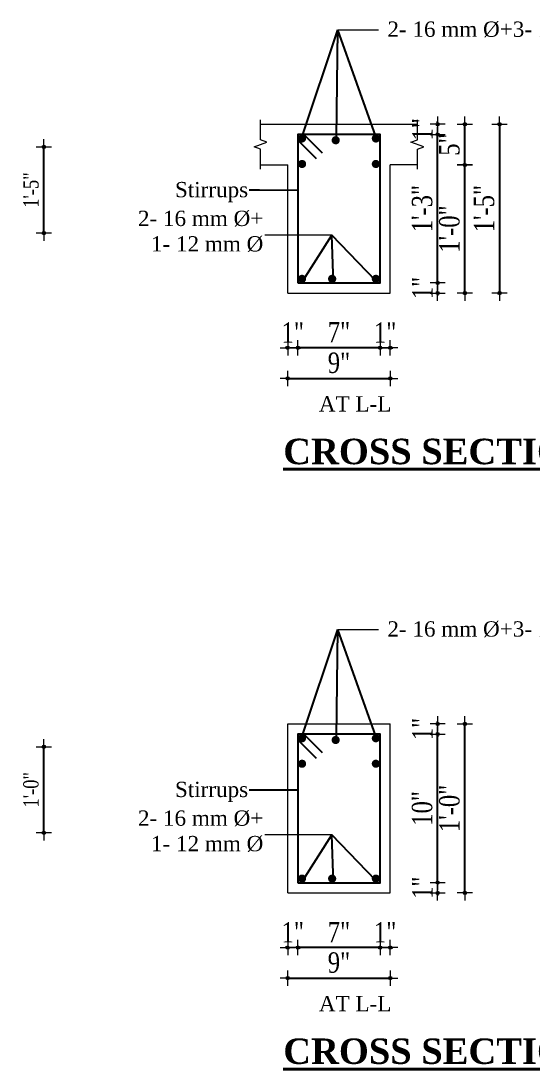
# Model space of a CAD drawing. Header units: feet. Extents: x 28652 to 66086, y -6769 to -640.
# Drawn here: x 57082.5 to 57282.9, y -1630.3 to -1219 of the extents above; entities that cross this region are included whole.
import ezdxf

# ---------------------------------------------------------------- set-up
doc = ezdxf.new("R2010")
doc.units = ezdxf.units.FT
doc.header["$LTSCALE"] = 50
doc.header["$MEASUREMENT"] = 0
doc.header["$PDMODE"] = 34
for name, color, linetype, lineweight in [('DIMENSION', 142, 'Continuous', 13), ('SES-DIMENSION', 142, 'Continuous', 13), ('SES-Leader', 2, 'Continuous', 15), ('SES-REBARS', 1, 'Continuous', 40), ('SES-SLAB OUTLINE', 4, 'Continuous', 18), ('SES-TEXT', 3, 'Continuous', 20), ('SES-TitleText', 7, 'Continuous', 40)]:
    doc.layers.add(name, color=color, linetype=linetype, lineweight=lineweight)
doc.layers.add('SES-STIRRUP', color=10, linetype='Continuous')
doc.styles.add('1.8', font='times.ttf', dxfattribs={"width": 0.8, "height": 8})
doc.styles.add('1.8 str', font='times.ttf', dxfattribs={"width": 0.8, "height": 6})
doc.styles.add('SES-ARAIL', font='times.ttf', dxfattribs={"height": 6})
doc.styles.add('SES-Title Text', font='times.ttf', dxfattribs={"height": 10})
doc.dimstyles.new('1.2', dxfattribs={"dimscale": 0, "dimtxt": 8, "dimasz": 0.5, "dimexe": 2, "dimexo": 9, "dimgap": 2, "dimtad": 1, "dimdec": 0, "dimlfac": 0.25, "dimzin": 3, "dimdsep": 46, "dimlunit": 4, "dimtxsty": '1.8', "dimblk": 'DIM', "dimcen": 3, "dimdle": 3, "dimse1": 1, "dimse2": 1, "dimclrd": 256, "dimclre": 256, "dimclrt": 7, "dimadec": 1, "dimazin": 2, "dimtfac": 1, "dimtdec": 0, "dimtix": 1, "dimtofl": 0, "dimtmove": 2, "dimatfit": 3, "dimldrblk": 'ARW', "dimfxl": 2, "dimfrac": 2, "dimtolj": 2, "dimtzin": 0, "dimarcsym": 0})
doc.dimstyles.new('1.4', dxfattribs={"dimscale": 0, "dimtxt": 6, "dimasz": 0.5, "dimexe": 2, "dimexo": 9, "dimgap": 2, "dimtad": 1, "dimdec": 0, "dimlfac": 0.5, "dimzin": 3, "dimdsep": 46, "dimlunit": 4, "dimtxsty": '1.8 str', "dimblk": 'DIM', "dimcen": 3, "dimdle": 3, "dimse1": 1, "dimse2": 1, "dimclrd": 256, "dimclre": 256, "dimclrt": 7, "dimadec": 1, "dimazin": 2, "dimtfac": 1, "dimtdec": 0, "dimtix": 1, "dimtofl": 0, "dimtmove": 2, "dimatfit": 3, "dimldrblk": 'arrow', "dimfxl": 2, "dimfrac": 2, "dimtolj": 2, "dimtzin": 0, "dimarcsym": 0})

# ---------------------------------------------------------------- blocks, each defined once
blk = doc.blocks.new('DIM')
at = {"layer": 'DIMENSION'}
h = blk.add_hatch(color=256, dxfattribs=at)
h.paths.add_polyline_path([(0, 1.28), (0, 0), (1.28, 0, 0.414214)])
h.paths.add_polyline_path([(1.28, 0), (0, 0), (0, -1.28, 0.414214)])
h.paths.add_polyline_path([(0, 0), (-1.28, 0, 0.414214), (0, -1.28)])
h.paths.add_polyline_path([(0, 1.28, 0.414214), (-1.28, 0), (0, 0)])
for p, q in [((-6, 0), (6, 0)), ((0, 6), (0, -6))]:
    blk.add_line(p, q, dxfattribs=at)
blk.add_circle((0, 0), 1.28, dxfattribs=at)
blk = doc.blocks.new('*D569')
at = {"layer": 'Defpoints', "color": 0, "ltscale": 10, "transparency": 16777216}
for p in [(57087.26, -1503.84), (57091.49, -1503.84), (57087.26, -1537.64)]:
    blk.add_point(p, dxfattribs=at)
at = {"layer": 'SES-DIMENSION', "lineweight": -2, "ltscale": 10, "transparency": 16777216}
blk.add_line((57091.49, -1537.14), (57091.49, -1504.34), dxfattribs=at)
at = {"layer": 'SES-DIMENSION', "lineweight": -2, "ltscale": 10, "transparency": 16777216, "xscale": 0.5, "yscale": 0.5, "zscale": 0.5}
for p, rotation in [((57091.49, -1503.84), 90), ((57091.49, -1537.64), 270)]:
    blk.add_blockref('DIM', p, dxfattribs=dict(at, rotation=rotation))
at = {"layer": 'SES-DIMENSION', "color": 7, "ltscale": 10, "transparency": 16777216, "insert": (57086.44, -1520.74), "char_height": 6, "attachment_point": 5, "rotation": 90, "style": '1.8 str'}
blk.add_mtext('\\A2;1\'-0"', dxfattribs=at)
blk = doc.blocks.new('arrow')
at = {"layer": 'DIMENSION'}
blk.add_lwpolyline([(1.21, 0, 0, 2.1, 0), (-2.29, 0, 0, 0, 0), (1.21, 0, 0, 0, 0)], format="xyseb", dxfattribs=at)
blk = doc.blocks.new('*D541')
at = {"layer": 'Defpoints', "color": 0, "ltscale": 10, "transparency": 16777216}
for p in [(57223.32, -1565.91), (57227.32, -1569.91), (57223.32, -1582.66)]:
    blk.add_point(p, dxfattribs=at)
at = {"layer": 'SES-DIMENSION', "lineweight": -2, "ltscale": 10, "transparency": 16777216}
for p, q in [((57222.82, -1582.66), (57222.32, -1582.66)), ((57227.82, -1582.66), (57228.32, -1582.66))]:
    blk.add_line(p, q, dxfattribs=at)
at = {"layer": 'SES-DIMENSION', "lineweight": -2, "ltscale": 10, "transparency": 16777216, "xscale": 0.5, "yscale": 0.5, "zscale": 0.5}
blk.add_blockref('DIM', (57223.32, -1582.66), dxfattribs=at)
at = {"layer": 'SES-DIMENSION', "lineweight": -2, "ltscale": 10, "transparency": 16777216, "xscale": 0.5, "yscale": 0.5, "zscale": 0.5, "rotation": 180}
blk.add_blockref('DIM', (57227.32, -1582.66), dxfattribs=at)
at = {"layer": 'SES-DIMENSION', "color": 7, "ltscale": 10, "transparency": 16777216, "insert": (57225.32, -1576.66), "char_height": 8, "attachment_point": 5, "style": '1.8'}
blk.add_mtext('\\A2;1"', dxfattribs=at)
blk = doc.blocks.new('ARW')
at = {"layer": 'DIMENSION'}
blk.add_lwpolyline([(-0.5, 0, 0, 3, 0), (-5.5, 0, 0, 0, 0), (-0.5, 0, 0, 0, 0)], format="xyseb", dxfattribs=at)
blk = doc.blocks.new('*D542')
at = {"layer": 'Defpoints', "color": 0, "ltscale": 10, "transparency": 16777216}
for p in [(57191.1, -1565.91), (57223.32, -1565.91), (57191.1, -1582.66)]:
    blk.add_point(p, dxfattribs=at)
at = {"layer": 'SES-DIMENSION', "lineweight": -2, "ltscale": 10, "transparency": 16777216}
blk.add_line((57222.82, -1582.66), (57191.6, -1582.66), dxfattribs=at)
at = {"layer": 'SES-DIMENSION', "lineweight": -2, "ltscale": 10, "transparency": 16777216, "xscale": 0.5, "yscale": 0.5, "zscale": 0.5, "rotation": 180}
blk.add_blockref('DIM', (57191.1, -1582.66), dxfattribs=at)
at = {"layer": 'SES-DIMENSION', "lineweight": -2, "ltscale": 10, "transparency": 16777216, "xscale": 0.5, "yscale": 0.5, "zscale": 0.5}
blk.add_blockref('DIM', (57223.32, -1582.66), dxfattribs=at)
at = {"layer": 'SES-DIMENSION', "color": 7, "ltscale": 10, "transparency": 16777216, "insert": (57207.21, -1576.58), "char_height": 8, "attachment_point": 5, "style": '1.8'}
blk.add_mtext('\\A2;7"', dxfattribs=at)
blk = doc.blocks.new('*D543')
at = {"layer": 'Defpoints', "color": 0, "ltscale": 10, "transparency": 16777216}
for p in [(57191.1, -1565.91), (57187.1, -1569.91), (57187.1, -1582.66)]:
    blk.add_point(p, dxfattribs=at)
at = {"layer": 'SES-DIMENSION', "lineweight": -2, "ltscale": 10, "transparency": 16777216}
for p, q in [((57186.6, -1582.66), (57186.1, -1582.66)), ((57191.6, -1582.66), (57192.1, -1582.66))]:
    blk.add_line(p, q, dxfattribs=at)
at = {"layer": 'SES-DIMENSION', "lineweight": -2, "ltscale": 10, "transparency": 16777216, "xscale": 0.5, "yscale": 0.5, "zscale": 0.5}
blk.add_blockref('DIM', (57187.1, -1582.66), dxfattribs=at)
at = {"layer": 'SES-DIMENSION', "lineweight": -2, "ltscale": 10, "transparency": 16777216, "xscale": 0.5, "yscale": 0.5, "zscale": 0.5, "rotation": 180}
blk.add_blockref('DIM', (57191.1, -1582.66), dxfattribs=at)
at = {"layer": 'SES-DIMENSION', "color": 7, "ltscale": 10, "transparency": 16777216, "insert": (57189.1, -1576.66), "char_height": 8, "attachment_point": 5, "style": '1.8'}
blk.add_mtext('\\A2;1"', dxfattribs=at)
blk = doc.blocks.new('*D544')
at = {"layer": 'Defpoints', "color": 0, "ltscale": 10, "transparency": 16777216}
for p in [(57187.1, -1569.91), (57227.32, -1569.91), (57227.32, -1594.67)]:
    blk.add_point(p, dxfattribs=at)
at = {"layer": 'SES-DIMENSION', "lineweight": -2, "ltscale": 10, "transparency": 16777216}
blk.add_line((57187.6, -1594.67), (57226.82, -1594.67), dxfattribs=at)
at = {"layer": 'SES-DIMENSION', "lineweight": -2, "ltscale": 10, "transparency": 16777216, "xscale": 0.5, "yscale": 0.5, "zscale": 0.5, "rotation": 180}
blk.add_blockref('DIM', (57187.1, -1594.67), dxfattribs=at)
at = {"layer": 'SES-DIMENSION', "lineweight": -2, "ltscale": 10, "transparency": 16777216, "xscale": 0.5, "yscale": 0.5, "zscale": 0.5}
blk.add_blockref('DIM', (57227.32, -1594.67), dxfattribs=at)
at = {"layer": 'SES-DIMENSION', "color": 7, "ltscale": 10, "transparency": 16777216, "insert": (57207.21, -1588.59), "char_height": 8, "attachment_point": 5, "style": '1.8'}
blk.add_mtext('\\A2;9"', dxfattribs=at)
blk = doc.blocks.new('*D545')
at = {"layer": 'Defpoints', "color": 0, "ltscale": 10, "transparency": 16777216}
for p in [(57223.32, -1557.2), (57245.92, -1557.2), (57227.32, -1561.2)]:
    blk.add_point(p, dxfattribs=at)
at = {"layer": 'SES-DIMENSION', "lineweight": -2, "ltscale": 10, "transparency": 16777216}
for p, q in [((57245.92, -1556.7), (57245.92, -1556.2)), ((57245.92, -1561.7), (57245.92, -1562.2))]:
    blk.add_line(p, q, dxfattribs=at)
at = {"layer": 'SES-DIMENSION', "lineweight": -2, "ltscale": 10, "transparency": 16777216, "xscale": 0.5, "yscale": 0.5, "zscale": 0.5}
for p, rotation in [((57245.92, -1557.2), 270), ((57245.92, -1561.2), 90)]:
    blk.add_blockref('DIM', p, dxfattribs=dict(at, rotation=rotation))
at = {"layer": 'SES-DIMENSION', "color": 7, "ltscale": 10, "transparency": 16777216, "insert": (57239.92, -1559.2), "char_height": 8, "attachment_point": 5, "rotation": 90, "style": '1.8'}
blk.add_mtext('\\A2;1"', dxfattribs=at)
blk = doc.blocks.new('*D546')
at = {"layer": 'Defpoints', "color": 0, "ltscale": 10, "transparency": 16777216}
for p in [(57223.32, -1498.91), (57245.92, -1498.91), (57223.32, -1557.2)]:
    blk.add_point(p, dxfattribs=at)
at = {"layer": 'SES-DIMENSION', "lineweight": -2, "ltscale": 10, "transparency": 16777216}
blk.add_line((57245.92, -1556.7), (57245.92, -1499.41), dxfattribs=at)
at = {"layer": 'SES-DIMENSION', "lineweight": -2, "ltscale": 10, "transparency": 16777216, "xscale": 0.5, "yscale": 0.5, "zscale": 0.5}
for p, rotation in [((57245.92, -1498.91), 90), ((57245.92, -1557.2), 270)]:
    blk.add_blockref('DIM', p, dxfattribs=dict(at, rotation=rotation))
at = {"layer": 'SES-DIMENSION', "color": 7, "ltscale": 10, "transparency": 16777216, "insert": (57239.85, -1528.06), "char_height": 8, "attachment_point": 5, "rotation": 90, "style": '1.8'}
blk.add_mtext('\\A2;10"', dxfattribs=at)
blk = doc.blocks.new('*D547')
at = {"layer": 'Defpoints', "color": 0, "ltscale": 10, "transparency": 16777216}
for p in [(57237.95, -1494.91), (57245.92, -1494.91), (57223.32, -1498.91)]:
    blk.add_point(p, dxfattribs=at)
at = {"layer": 'SES-DIMENSION', "lineweight": -2, "ltscale": 10, "transparency": 16777216}
for p, q in [((57245.92, -1494.41), (57245.92, -1493.91)), ((57245.92, -1499.41), (57245.92, -1499.91))]:
    blk.add_line(p, q, dxfattribs=at)
at = {"layer": 'SES-DIMENSION', "lineweight": -2, "ltscale": 10, "transparency": 16777216, "xscale": 0.5, "yscale": 0.5, "zscale": 0.5}
for p, rotation in [((57245.92, -1494.91), 270), ((57245.92, -1498.91), 90)]:
    blk.add_blockref('DIM', p, dxfattribs=dict(at, rotation=rotation))
at = {"layer": 'SES-DIMENSION', "color": 7, "ltscale": 10, "transparency": 16777216, "insert": (57239.92, -1496.91), "char_height": 8, "attachment_point": 5, "rotation": 90, "style": '1.8'}
blk.add_mtext('\\A2;1"', dxfattribs=at)
blk = doc.blocks.new('*D548')
at = {"layer": 'Defpoints', "color": 0, "ltscale": 10, "transparency": 16777216}
for p in [(57227.32, -1494.91), (57256.62, -1494.91), (57242.92, -1561.2)]:
    blk.add_point(p, dxfattribs=at)
at = {"layer": 'SES-DIMENSION', "lineweight": -2, "ltscale": 10, "transparency": 16777216}
blk.add_line((57256.62, -1560.7), (57256.62, -1495.41), dxfattribs=at)
at = {"layer": 'SES-DIMENSION', "lineweight": -2, "ltscale": 10, "transparency": 16777216, "xscale": 0.5, "yscale": 0.5, "zscale": 0.5}
for p, rotation in [((57256.62, -1494.91), 90), ((57256.62, -1561.2), 270)]:
    blk.add_blockref('DIM', p, dxfattribs=dict(at, rotation=rotation))
at = {"layer": 'SES-DIMENSION', "color": 7, "ltscale": 10, "transparency": 16777216, "insert": (57250.55, -1528.06), "char_height": 8, "attachment_point": 5, "rotation": 90, "style": '1.8'}
blk.add_mtext('\\A2;1\'-0"', dxfattribs=at)
blk = doc.blocks.new('*D407')
at = {"layer": 'Defpoints', "color": 0, "ltscale": 10, "transparency": 16777216}
for p in [(57087.26, -1268.45), (57091.49, -1268.45), (57087.26, -1302.26)]:
    blk.add_point(p, dxfattribs=at)
at = {"layer": 'SES-DIMENSION', "lineweight": -2, "ltscale": 10, "transparency": 16777216}
blk.add_line((57091.49, -1301.76), (57091.49, -1268.95), dxfattribs=at)
at = {"layer": 'SES-DIMENSION', "lineweight": -2, "ltscale": 10, "transparency": 16777216, "xscale": 0.5, "yscale": 0.5, "zscale": 0.5}
for p, rotation in [((57091.49, -1268.45), 90), ((57091.49, -1302.26), 270)]:
    blk.add_blockref('DIM', p, dxfattribs=dict(at, rotation=rotation))
at = {"layer": 'SES-DIMENSION', "color": 7, "ltscale": 10, "transparency": 16777216, "insert": (57086.44, -1285.36), "char_height": 6, "attachment_point": 5, "rotation": 90, "style": '1.8 str'}
blk.add_mtext('\\A2;1\'-5"', dxfattribs=at)
blk = doc.blocks.new('*D415')
at = {"layer": 'Defpoints', "color": 0, "ltscale": 10, "transparency": 16777216}
for p in [(57223.32, -1330.53), (57227.32, -1334.53), (57223.32, -1347.28)]:
    blk.add_point(p, dxfattribs=at)
at = {"layer": 'SES-DIMENSION', "lineweight": -2, "ltscale": 10, "transparency": 16777216}
for p, q in [((57222.82, -1347.28), (57222.32, -1347.28)), ((57227.82, -1347.28), (57228.32, -1347.28))]:
    blk.add_line(p, q, dxfattribs=at)
at = {"layer": 'SES-DIMENSION', "lineweight": -2, "ltscale": 10, "transparency": 16777216, "xscale": 0.5, "yscale": 0.5, "zscale": 0.5}
blk.add_blockref('DIM', (57223.32, -1347.28), dxfattribs=at)
at = {"layer": 'SES-DIMENSION', "lineweight": -2, "ltscale": 10, "transparency": 16777216, "xscale": 0.5, "yscale": 0.5, "zscale": 0.5, "rotation": 180}
blk.add_blockref('DIM', (57227.32, -1347.28), dxfattribs=at)
at = {"layer": 'SES-DIMENSION', "color": 7, "ltscale": 10, "transparency": 16777216, "insert": (57225.32, -1341.28), "char_height": 8, "attachment_point": 5, "style": '1.8'}
blk.add_mtext('\\A2;1"', dxfattribs=at)
blk = doc.blocks.new('*D416')
at = {"layer": 'Defpoints', "color": 0, "ltscale": 10, "transparency": 16777216}
for p in [(57191.1, -1330.53), (57223.32, -1330.53), (57191.1, -1347.28)]:
    blk.add_point(p, dxfattribs=at)
at = {"layer": 'SES-DIMENSION', "lineweight": -2, "ltscale": 10, "transparency": 16777216}
blk.add_line((57222.82, -1347.28), (57191.6, -1347.28), dxfattribs=at)
at = {"layer": 'SES-DIMENSION', "lineweight": -2, "ltscale": 10, "transparency": 16777216, "xscale": 0.5, "yscale": 0.5, "zscale": 0.5, "rotation": 180}
blk.add_blockref('DIM', (57191.1, -1347.28), dxfattribs=at)
at = {"layer": 'SES-DIMENSION', "lineweight": -2, "ltscale": 10, "transparency": 16777216, "xscale": 0.5, "yscale": 0.5, "zscale": 0.5}
blk.add_blockref('DIM', (57223.32, -1347.28), dxfattribs=at)
at = {"layer": 'SES-DIMENSION', "color": 7, "ltscale": 10, "transparency": 16777216, "insert": (57207.21, -1341.2), "char_height": 8, "attachment_point": 5, "style": '1.8'}
blk.add_mtext('\\A2;7"', dxfattribs=at)
blk = doc.blocks.new('*D417')
at = {"layer": 'Defpoints', "color": 0, "ltscale": 10, "transparency": 16777216}
for p in [(57191.1, -1330.53), (57187.1, -1334.53), (57187.1, -1347.28)]:
    blk.add_point(p, dxfattribs=at)
at = {"layer": 'SES-DIMENSION', "lineweight": -2, "ltscale": 10, "transparency": 16777216}
for p, q in [((57186.6, -1347.28), (57186.1, -1347.28)), ((57191.6, -1347.28), (57192.1, -1347.28))]:
    blk.add_line(p, q, dxfattribs=at)
at = {"layer": 'SES-DIMENSION', "lineweight": -2, "ltscale": 10, "transparency": 16777216, "xscale": 0.5, "yscale": 0.5, "zscale": 0.5}
blk.add_blockref('DIM', (57187.1, -1347.28), dxfattribs=at)
at = {"layer": 'SES-DIMENSION', "lineweight": -2, "ltscale": 10, "transparency": 16777216, "xscale": 0.5, "yscale": 0.5, "zscale": 0.5, "rotation": 180}
blk.add_blockref('DIM', (57191.1, -1347.28), dxfattribs=at)
at = {"layer": 'SES-DIMENSION', "color": 7, "ltscale": 10, "transparency": 16777216, "insert": (57189.1, -1341.28), "char_height": 8, "attachment_point": 5, "style": '1.8'}
blk.add_mtext('\\A2;1"', dxfattribs=at)
blk = doc.blocks.new('*D418')
at = {"layer": 'Defpoints', "color": 0, "ltscale": 10, "transparency": 16777216}
for p in [(57187.1, -1334.53), (57227.32, -1334.53), (57227.32, -1359.29)]:
    blk.add_point(p, dxfattribs=at)
at = {"layer": 'SES-DIMENSION', "lineweight": -2, "ltscale": 10, "transparency": 16777216}
blk.add_line((57187.6, -1359.29), (57226.82, -1359.29), dxfattribs=at)
at = {"layer": 'SES-DIMENSION', "lineweight": -2, "ltscale": 10, "transparency": 16777216, "xscale": 0.5, "yscale": 0.5, "zscale": 0.5, "rotation": 180}
blk.add_blockref('DIM', (57187.1, -1359.29), dxfattribs=at)
at = {"layer": 'SES-DIMENSION', "lineweight": -2, "ltscale": 10, "transparency": 16777216, "xscale": 0.5, "yscale": 0.5, "zscale": 0.5}
blk.add_blockref('DIM', (57227.32, -1359.29), dxfattribs=at)
at = {"layer": 'SES-DIMENSION', "color": 7, "ltscale": 10, "transparency": 16777216, "insert": (57207.21, -1353.21), "char_height": 8, "attachment_point": 5, "style": '1.8'}
blk.add_mtext('\\A2;9"', dxfattribs=at)
blk = doc.blocks.new('*D419')
at = {"layer": 'Defpoints', "color": 0, "ltscale": 10, "transparency": 16777216}
for p in [(57223.32, -1321.82), (57245.92, -1321.82), (57227.32, -1325.82)]:
    blk.add_point(p, dxfattribs=at)
at = {"layer": 'SES-DIMENSION', "lineweight": -2, "ltscale": 10, "transparency": 16777216}
for p, q in [((57245.92, -1321.32), (57245.92, -1320.82)), ((57245.92, -1326.32), (57245.92, -1326.82))]:
    blk.add_line(p, q, dxfattribs=at)
at = {"layer": 'SES-DIMENSION', "lineweight": -2, "ltscale": 10, "transparency": 16777216, "xscale": 0.5, "yscale": 0.5, "zscale": 0.5}
for p, rotation in [((57245.92, -1321.82), 270), ((57245.92, -1325.82), 90)]:
    blk.add_blockref('DIM', p, dxfattribs=dict(at, rotation=rotation))
at = {"layer": 'SES-DIMENSION', "color": 7, "ltscale": 10, "transparency": 16777216, "insert": (57239.92, -1323.82), "char_height": 8, "attachment_point": 5, "rotation": 90, "style": '1.8'}
blk.add_mtext('\\A2;1"', dxfattribs=at)
blk = doc.blocks.new('*D420')
at = {"layer": 'Defpoints', "color": 0, "ltscale": 10, "transparency": 16777216}
for p in [(57223.32, -1263.53), (57245.92, -1263.53), (57223.32, -1321.82)]:
    blk.add_point(p, dxfattribs=at)
at = {"layer": 'SES-DIMENSION', "lineweight": -2, "ltscale": 10, "transparency": 16777216}
blk.add_line((57245.92, -1321.32), (57245.92, -1264.03), dxfattribs=at)
at = {"layer": 'SES-DIMENSION', "lineweight": -2, "ltscale": 10, "transparency": 16777216, "xscale": 0.5, "yscale": 0.5, "zscale": 0.5}
for p, rotation in [((57245.92, -1263.53), 90), ((57245.92, -1321.82), 270)]:
    blk.add_blockref('DIM', p, dxfattribs=dict(at, rotation=rotation))
at = {"layer": 'SES-DIMENSION', "color": 7, "ltscale": 10, "transparency": 16777216, "insert": (57239.85, -1292.67), "char_height": 8, "attachment_point": 5, "rotation": 90, "style": '1.8'}
blk.add_mtext('\\A2;1\'-3"', dxfattribs=at)
blk = doc.blocks.new('*D421')
at = {"layer": 'Defpoints', "color": 0, "ltscale": 10, "transparency": 16777216}
for p in [(57237.95, -1259.53), (57245.92, -1259.53), (57223.32, -1263.53)]:
    blk.add_point(p, dxfattribs=at)
at = {"layer": 'SES-DIMENSION', "lineweight": -2, "ltscale": 10, "transparency": 16777216}
for p, q in [((57245.92, -1259.03), (57245.92, -1258.53)), ((57245.92, -1264.03), (57245.92, -1264.53))]:
    blk.add_line(p, q, dxfattribs=at)
at = {"layer": 'SES-DIMENSION', "lineweight": -2, "ltscale": 10, "transparency": 16777216, "xscale": 0.5, "yscale": 0.5, "zscale": 0.5}
for p, rotation in [((57245.92, -1259.53), 270), ((57245.92, -1263.53), 90)]:
    blk.add_blockref('DIM', p, dxfattribs=dict(at, rotation=rotation))
at = {"layer": 'SES-DIMENSION', "color": 7, "ltscale": 10, "transparency": 16777216, "insert": (57239.92, -1261.53), "char_height": 8, "attachment_point": 5, "rotation": 90, "style": '1.8'}
blk.add_mtext('\\A2;1"', dxfattribs=at)
blk = doc.blocks.new('*D422')
at = {"layer": 'Defpoints', "color": 0, "ltscale": 10, "transparency": 16777216}
for p in [(57237.95, -1275.53), (57256.62, -1275.53), (57242.92, -1325.82)]:
    blk.add_point(p, dxfattribs=at)
at = {"layer": 'SES-DIMENSION', "lineweight": -2, "ltscale": 10, "transparency": 16777216}
blk.add_line((57256.62, -1325.32), (57256.62, -1276.03), dxfattribs=at)
at = {"layer": 'SES-DIMENSION', "lineweight": -2, "ltscale": 10, "transparency": 16777216, "xscale": 0.5, "yscale": 0.5, "zscale": 0.5}
for p, rotation in [((57256.62, -1275.53), 90), ((57256.62, -1325.82), 270)]:
    blk.add_blockref('DIM', p, dxfattribs=dict(at, rotation=rotation))
at = {"layer": 'SES-DIMENSION', "color": 7, "ltscale": 10, "transparency": 16777216, "insert": (57250.55, -1300.67), "char_height": 8, "attachment_point": 5, "rotation": 90, "style": '1.8'}
blk.add_mtext('\\A2;1\'-0"', dxfattribs=at)
blk = doc.blocks.new('*D423')
at = {"layer": 'Defpoints', "color": 0, "ltscale": 10, "transparency": 16777216}
for p in [(57242.92, -1259.53), (57256.62, -1259.53), (57237.95, -1275.53)]:
    blk.add_point(p, dxfattribs=at)
at = {"layer": 'SES-DIMENSION', "lineweight": -2, "ltscale": 10, "transparency": 16777216}
blk.add_line((57256.62, -1275.03), (57256.62, -1260.03), dxfattribs=at)
at = {"layer": 'SES-DIMENSION', "lineweight": -2, "ltscale": 10, "transparency": 16777216, "xscale": 0.5, "yscale": 0.5, "zscale": 0.5}
for p, rotation in [((57256.62, -1259.53), 90), ((57256.62, -1275.53), 270)]:
    blk.add_blockref('DIM', p, dxfattribs=dict(at, rotation=rotation))
at = {"layer": 'SES-DIMENSION', "color": 7, "ltscale": 10, "transparency": 16777216, "insert": (57250.55, -1267.53), "char_height": 8, "attachment_point": 5, "rotation": 90, "style": '1.8'}
blk.add_mtext('\\A2;5"', dxfattribs=at)
blk = doc.blocks.new('*D424')
at = {"layer": 'Defpoints', "color": 0, "ltscale": 10, "transparency": 16777216}
for p in [(57253.62, -1259.53), (57253.62, -1325.82), (57270.22, -1325.82)]:
    blk.add_point(p, dxfattribs=at)
at = {"layer": 'SES-DIMENSION', "lineweight": -2, "ltscale": 10, "transparency": 16777216}
blk.add_line((57270.22, -1260.03), (57270.22, -1325.32), dxfattribs=at)
at = {"layer": 'SES-DIMENSION', "lineweight": -2, "ltscale": 10, "transparency": 16777216, "xscale": 0.5, "yscale": 0.5, "zscale": 0.5}
for p, rotation in [((57270.22, -1259.53), 90), ((57270.22, -1325.82), 270)]:
    blk.add_blockref('DIM', p, dxfattribs=dict(at, rotation=rotation))
at = {"layer": 'SES-DIMENSION', "color": 7, "ltscale": 10, "transparency": 16777216, "insert": (57264.15, -1292.67), "char_height": 8, "attachment_point": 5, "rotation": 90, "style": '1.8'}
blk.add_mtext('\\A2;1\'-5"', dxfattribs=at)

msp = doc.modelspace()

# ---------------------------------------------------------------- linework, layer by layer
at = {"layer": 'SES-Leader', "ltscale": 10}
for points in [[(57206.73, -1222.47), (57222.74, -1222.47)], [(57204.43, -1303.04), (57178.2, -1303.04)], [(57206.73, -1457.86), (57222.74, -1457.86)], [(57204.43, -1538.43), (57178.2, -1538.43)]]:
    msp.add_lwpolyline(points, dxfattribs=at)
at = {"layer": 'SES-REBARS', "ltscale": 10, "const_width": 1.6}
for points in [[(57192.74, -1264.33, 1), (57192.74, -1265.93, 1)], [(57205.93, -1265.03, -1), (57205.93, -1266.63, -1)], [(57221.68, -1264.33, -1), (57221.68, -1265.93, -1)], [(57192.74, -1274.34, 1), (57192.74, -1275.94, 1)], [(57221.68, -1274.34, -1), (57221.68, -1275.94, -1)], [(57192.74, -1321.02, -1), (57192.74, -1319.42, -1)], [(57204.54, -1321.02, 1), (57204.54, -1319.42, 1)], [(57221.68, -1321.02, 1), (57221.68, -1319.42, 1)], [(57192.74, -1499.72, 1), (57192.74, -1501.32, 1)], [(57205.93, -1500.41, -1), (57205.93, -1502.01, -1)], [(57221.68, -1499.72, -1), (57221.68, -1501.32, -1)], [(57192.74, -1509.73, 1), (57192.74, -1511.33, 1)], [(57221.68, -1509.73, -1), (57221.68, -1511.33, -1)], [(57192.74, -1556.4, -1), (57192.74, -1554.8, -1)], [(57204.54, -1556.4, 1), (57204.54, -1554.8, 1)], [(57221.68, -1556.4, 1), (57221.68, -1554.8, 1)]]:
    msp.add_lwpolyline(points, format="xyb", close=True, dxfattribs=at)
at = {"layer": 'SES-SLAB OUTLINE', "ltscale": 10}
for p, q in [((57176.48, -1259.53), (57237.95, -1259.53)), ((57176.48, -1275.53), (57187.1, -1275.53)), ((57187.1, -1325.82), (57187.1, -1275.53)), ((57227.32, -1325.82), (57227.32, -1275.53)), ((57237.95, -1275.53), (57227.32, -1275.53)), ((57187.1, -1325.82), (57227.32, -1325.82)), ((57187.1, -1494.91), (57227.32, -1494.91)), ((57187.1, -1561.2), (57187.1, -1494.91)), ((57227.32, -1561.2), (57227.32, -1494.91)), ((57187.1, -1561.2), (57227.32, -1561.2))]:
    msp.add_line(p, q, dxfattribs=at)
for points in [[(57176.48, -1277.21), (57176.48, -1269.34), (57173.98, -1268.44), (57178.97, -1266.62), (57176.48, -1265.71), (57176.48, -1257.85)], [(57237.95, -1277.21), (57237.95, -1269.34), (57240.44, -1268.44), (57235.45, -1266.62), (57237.95, -1265.71), (57237.95, -1257.85)]]:
    msp.add_lwpolyline(points, dxfattribs=at)
at = {"layer": 'SES-STIRRUP', "ltscale": 10}
for p, q in [((57191.1, -1265.79), (57198.32, -1273)), ((57193.37, -1263.53), (57200.58, -1270.74)), ((57191.1, -1501.18), (57198.32, -1508.39)), ((57193.37, -1498.91), (57200.58, -1506.13))]:
    msp.add_line(p, q, dxfattribs=at)
for points in [[(57191.1, -1321.82), (57223.32, -1321.82), (57223.32, -1263.53), (57191.1, -1263.53)], [(57191.1, -1557.2), (57223.32, -1557.2), (57223.32, -1498.91), (57191.1, -1498.91)]]:
    msp.add_lwpolyline(points, close=True, dxfattribs=at)

# ---------------------------------------------------------------- texts
at = {"layer": 'SES-TEXT', "ltscale": 10, "style": 'SES-ARAIL'}
for s, p in [('2- 16 mm %%C+3- 12 mm %%C ', (57226.21, -1225.23)), ('Stirrups', (57142.89, -1288.2)), ('2- 16 mm %%C+3- 12 mm %%C ', (57226.21, -1460.62)), ('Stirrups', (57142.89, -1523.59))]:
    msp.add_text(s, height=6, dxfattribs=at).set_placement(p)
at = {"layer": 'SES-TEXT', "linetype": 'ByBlock', "char_height": 6, "width": 67.2481, "attachment_point": 1, "style": 'SES-ARAIL'}
for insert in [(57110.29, -1293.48), (57110.29, -1528.86)]:
    msp.add_mtext('\\pxqr;2- 16 mm %%C+\\P1- 12 mm %%C ', dxfattribs=dict(at, insert=insert))
at = {"layer": 'SES-TitleText', "ltscale": 10, "style": 'SES-ARAIL'}
for p in [(57199.35, -1372.29), (57199.35, -1607.67)]:
    msp.add_text('AT L-L', height=6, dxfattribs=at).set_placement(p)
at = {"layer": 'SES-TitleText', "char_height": 10, "width": 521.0009, "attachment_point": 1, "style": 'SES-Title Text'}
for insert in [(57185.37, -1382.96), (57185.37, -1618.34)]:
    msp.add_mtext('{\\fTimes New Roman|b1|i0|c0|p18;\\LCROSS SECTIONS OF FIRST FLOOR BEAM }', dxfattribs=dict(at, insert=insert))

# ---------------------------------------------------------------- dimensions: what is measured, and where the dimension line sits
at = {"layer": 'SES-DIMENSION', "ltscale": 10}
for base, p1, p2, angle, dimstyle, picture, middle in [((57245.92, -1259.53), (57223.32, -1263.53), (57237.95, -1259.53), 90, '1.2', '*D421', (57239.92, -1261.53)), ((57270.22, -1325.82), (57253.62, -1259.53), (57253.62, -1325.82), 90, '1.2', '*D424', (57264.15, -1292.67)), ((57245.92, -1263.53), (57223.32, -1321.82), (57223.32, -1263.53), 90, '1.2', '*D420', (57239.85, -1292.67)), ((57091.49, -1268.45), (57087.26, -1302.26), (57087.26, -1268.45), 90, '1.4', '*D407', (57086.44, -1285.36)), ((57245.92, -1321.82), (57227.32, -1325.82), (57223.32, -1321.82), 90, '1.2', '*D419', (57239.92, -1323.82)), ((57187.1, -1347.28), (57191.1, -1330.53), (57187.1, -1334.53), 180, '1.2', '*D417', (57189.1, -1341.28)), ((57223.32, -1347.28), (57227.32, -1334.53), (57223.32, -1330.53), 180, '1.2', '*D415', (57225.32, -1341.28)), ((57245.92, -1494.91), (57223.32, -1498.91), (57237.95, -1494.91), 90, '1.2', '*D547', (57239.92, -1496.91)), ((57245.92, -1557.2), (57227.32, -1561.2), (57223.32, -1557.2), 90, '1.2', '*D545', (57239.92, -1559.2)), ((57187.1, -1582.66), (57191.1, -1565.91), (57187.1, -1569.91), 180, '1.2', '*D543', (57189.1, -1576.66)), ((57223.32, -1582.66), (57227.32, -1569.91), (57223.32, -1565.91), 180, '1.2', '*D541', (57225.32, -1576.66))]:
    dim = msp.add_linear_dim(base=base, p1=p1, p2=p2, angle=angle, dimstyle=dimstyle, override={"dimscale": 1}, dxfattribs=at)
    dim.commit()
    dim.dimension.update_dxf_attribs({"geometry": picture, "text_midpoint": middle})
for base, p1, p2, angle, text, dimstyle, picture, middle in [((57256.62, -1259.53), (57237.95, -1275.53), (57242.92, -1259.53), 90, '5"', '1.2', '*D423', (57250.55, -1267.53)), ((57256.62, -1275.53), (57242.92, -1325.82), (57237.95, -1275.53), 90, '1\'-0"', '1.2', '*D422', (57250.55, -1300.67)), ((57191.1, -1347.28), (57223.32, -1330.53), (57191.1, -1330.53), 180, '7"', '1.2', '*D416', (57207.21, -1341.2)), ((57227.32, -1359.29), (57187.1, -1334.53), (57227.32, -1334.53), 180, '9"', '1.2', '*D418', (57207.21, -1353.21)), ((57256.62, -1494.91), (57242.92, -1561.2), (57227.32, -1494.91), 90, '1\'-0"', '1.2', '*D548', (57250.55, -1528.06)), ((57245.92, -1498.91), (57223.32, -1557.2), (57223.32, -1498.91), 90, '10"', '1.2', '*D546', (57239.85, -1528.06)), ((57091.49, -1503.84), (57087.26, -1537.64), (57087.26, -1503.84), 90, '1\'-0"', '1.4', '*D569', (57086.44, -1520.74)), ((57191.1, -1582.66), (57223.32, -1565.91), (57191.1, -1565.91), 180, '7"', '1.2', '*D542', (57207.21, -1576.58)), ((57227.32, -1594.67), (57187.1, -1569.91), (57227.32, -1569.91), 180, '9"', '1.2', '*D544', (57207.21, -1588.59))]:
    dim = msp.add_linear_dim(base=base, p1=p1, p2=p2, angle=angle, text=text, dimstyle=dimstyle, override={"dimscale": 1}, dxfattribs=at)
    dim.commit()
    dim.dimension.update_dxf_attribs({"geometry": picture, "text_midpoint": middle})

# ---------------------------------------------------------------- leaders
at = {"layer": 'SES-Leader', "ltscale": 10}
for points in [[(57192.74, -1264.33), (57206.73, -1222.47)], [(57206.24, -1264.55), (57206.73, -1222.47)], [(57221.68, -1264.33), (57206.73, -1222.47)], [(57191.1, -1285.53), (57176.03, -1285.45), (57172.02, -1285.45)], [(57192.98, -1320.98), (57204.43, -1303.04)], [(57205.1, -1321.82), (57204.43, -1303.04)], [(57221.68, -1321.02), (57204.43, -1303.04)], [(57192.74, -1499.72), (57206.73, -1457.86)], [(57206.24, -1499.93), (57206.73, -1457.86)], [(57221.68, -1499.72), (57206.73, -1457.86)], [(57191.1, -1520.91), (57176.03, -1520.84), (57172.02, -1520.84)], [(57192.98, -1556.36), (57204.43, -1538.43)], [(57205.1, -1557.2), (57204.43, -1538.43)], [(57221.68, -1556.4), (57204.43, -1538.43)]]:
    msp.add_leader(points, dimstyle='1.2', override={"dimscale": 1, "dimasz": 6}, dxfattribs=at)

doc.saveas('drawing.dxf')
